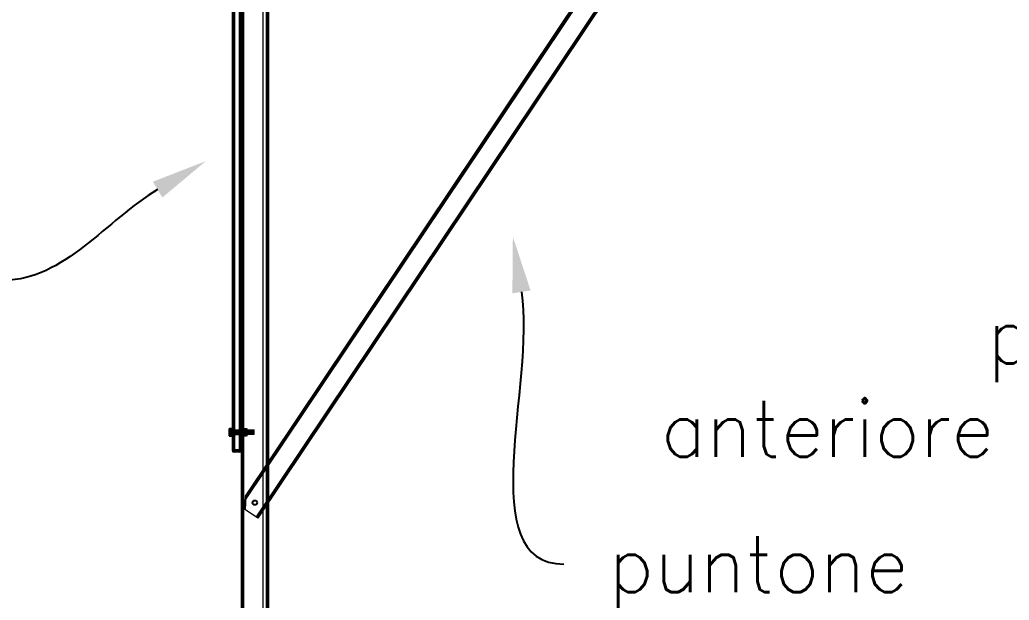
# Model space of a CAD drawing. Header units: millimetres. Extents: x -116399 to 112199, y -90759 to -31335.
# Drawn here: x -33124 to -30915, y -42318 to -41022 of the extents above; entities that cross this region are included whole.
import ezdxf
from ezdxf import colors
from ezdxf.entities.mleader import LeaderData, LeaderLine
from ezdxf.math import Vec2, Vec3

# ---------------------------------------------------------------- set-up
doc = ezdxf.new("R2010")
doc.units = ezdxf.units.MM
doc.linetypes.add('HIDDEN', pattern=[1.905, 1.27, -0.635])
doc.styles.add('Annotative', font='simplex.shx', dxfattribs={"height": 2.5})

# ---------------------------------------------------------------- blocks, each defined once
blk = doc.blocks.new('A$Cc9c01827')
at = {"lineweight": 25}
for p, q in [((-44.6, 23.2), (-1168.5, -1654.8)), ((-41.1, 21.4), (-1168.9, -1662.5)), ((-3.6, 1.9), (-1144.1, -1701)), ((0, 0), (-1140.8, -1703.2)), ((-1168.5, -1654.8), (-1169.8, -1683.8))]:
    blk.add_line(p, q, dxfattribs=at)
for p, q in [((0, 0), (-44.6, 23.2)), ((-40.2, -6.2), (-37.4, -2)), ((-31.9, -11.7), (-29.1, -7.6))]:
    blk.add_line(p, q)
at = {"lineweight": 18}
for p, q in [((-41.1, 21.4), (-1168.9, -1662.5)), ((-41.1, 21.4), (-1168.9, -1662.5)), ((-41.1, 21.4), (-1168.9, -1662.5)), ((-42, 21.8), (-1168.8, -1660.6)), ((-3.6, 1.9), (-1144.1, -1701)), ((-3.6, 1.9), (-1144.1, -1701)), ((-3.6, 1.9), (-1144.1, -1701)), ((-2.7, 1.4), (-1143.3, -1701.6)), ((-1118.7, -1663.1), (-1144.1, -1701)), ((-1144.1, -1701), (-1169.8, -1683.8)), ((-1140.8, -1703.2), (-1144.1, -1701))]:
    blk.add_line(p, q, dxfattribs=at)
blk.add_circle((-33.2, -4.7), 5)
at = {"linetype": 'Continuous', "lineweight": 25}
for centre in [(-1147.7, -1668.6), (-1147.6, -1668.5)]:
    blk.add_circle(centre, 5, dxfattribs=at)
at = {"lineweight": 25}
blk.add_circle((-1147.7, -1668.6), 5, dxfattribs=at)
for centre, start, end in [((-33.3, -4.8), 326.1865, 146.1865), ((-36.1, -8.9), 146.1865, 326.1865)]:
    blk.add_arc(centre, 5, start, end)

msp = doc.modelspace()

# ---------------------------------------------------------------- linework, layer by layer
at = {"color": 7, "linetype": 'HIDDEN', "lineweight": 18}
for p, q in [((-32627.065, -39984.923), (-32627.065, -43399.923)), ((-32625.565, -39984.923), (-32625.565, -43399.923)), ((-32625.565, -39984.923), (-32625.565, -43399.923)), ((-32625.565, -39984.923), (-32625.565, -43399.923)), ((-32581.565, -39984.923), (-32581.565, -43399.923)), ((-32573.565, -39984.923), (-32573.565, -43399.923)), ((-32573.565, -39984.923), (-32573.565, -43399.923)), ((-32573.565, -39984.923), (-32573.565, -43399.923)), ((-32573.565, -39984.923), (-32573.565, -43399.923)), ((-32573.565, -39984.923), (-32573.565, -43399.923)), ((-32573.565, -39984.923), (-32573.565, -43399.923)), ((-32573.565, -39984.923), (-32573.565, -43399.923)), ((-32572.065, -39984.923), (-32572.065, -43399.923)), ((-32645.565, -40093.993), (-32645.565, -41945.497)), ((-32645.565, -40094.008), (-32645.565, -41942.81)), ((-32645.565, -40096.456), (-32645.565, -41945.259)), ((-32633.565, -40093.993), (-32633.565, -41945.497)), ((-32633.565, -40094.008), (-32633.565, -41942.81)), ((-32633.565, -40096.456), (-32633.565, -41945.259)), ((-32646.565, -40131.511), (-32646.565, -41983.015)), ((-32645.565, -40132.327), (-32645.565, -41983.831)), ((-32645.565, -40132.327), (-32645.565, -41947.944)), ((-32645.565, -40132.37), (-32645.565, -41981.173)), ((-32645.565, -40134.818), (-32645.565, -41983.621)), ((-32633.565, -40132.327), (-32633.565, -41983.831)), ((-32633.565, -40132.327), (-32633.565, -41947.944)), ((-32633.565, -40132.37), (-32633.565, -41981.173)), ((-32633.565, -40134.818), (-32633.565, -41983.621)), ((-32632.565, -40131.511), (-32632.565, -41983.015)), ((-32629.565, -41930.923), (-32627.065, -41930.923)), ((-32655.965, -41934.765), (-32656.465, -41934.762)), ((-32656.465, -41937.441), (-32655.965, -41934.952)), ((-32655.965, -41937.405), (-32656.465, -41937.402)), ((-32656.465, -41940.08), (-32655.965, -41937.592)), ((-32656.465, -41938.581), (-32655.965, -41941.067)), ((-32655.965, -41941.082), (-32656.465, -41938.594)), ((-32655.965, -41943.722), (-32656.465, -41941.234)), ((-32655.965, -41941.44), (-32656.465, -41943.929)), ((-32656.465, -41943.941), (-32655.965, -41941.456)), ((-32656.465, -41946.581), (-32655.965, -41944.096)), ((-32656.465, -41945.082), (-32655.965, -41947.57)), ((-32655.965, -41947.578), (-32656.465, -41945.093)), ((-32655.965, -41950.218), (-32656.465, -41947.733)), ((-32655.965, -41947.758), (-32656.465, -41947.761)), ((-32656.465, -41947.762), (-32655.965, -41947.765)), ((-32655.965, -41934.765), (-32651.165, -41934.765)), ((-32651.165, -41934.952), (-32655.965, -41934.952)), ((-32655.965, -41937.405), (-32651.165, -41937.405)), ((-32651.165, -41937.592), (-32655.965, -41937.592)), ((-32655.965, -41941.44), (-32655.965, -41941.067)), ((-32651.165, -41941.067), (-32655.965, -41941.067)), ((-32655.965, -41941.082), (-32651.165, -41941.082)), ((-32655.965, -41941.44), (-32651.165, -41941.44)), ((-32651.165, -41941.456), (-32655.965, -41941.456)), ((-32655.965, -41943.722), (-32651.165, -41943.722)), ((-32651.165, -41944.096), (-32655.965, -41944.096)), ((-32651.165, -41947.57), (-32655.965, -41947.57)), ((-32655.965, -41947.758), (-32655.965, -41947.57)), ((-32655.965, -41947.578), (-32651.165, -41947.578)), ((-32655.965, -41947.758), (-32651.165, -41947.758)), ((-32651.165, -41947.765), (-32655.965, -41947.765)), ((-32655.965, -41950.218), (-32651.165, -41950.218)), ((-32651.165, -41937.061), (-32649.565, -41937.061)), ((-32651.165, -41937.261), (-32614.365, -41937.261)), ((-32651.165, -41939.701), (-32649.565, -41939.701)), ((-32651.165, -41939.901), (-32614.365, -41939.901)), ((-32614.365, -41945.261), (-32651.165, -41945.261)), ((-32649.565, -41945.461), (-32651.165, -41945.461)), ((-32614.365, -41947.901), (-32651.165, -41947.901)), ((-32649.565, -41948.101), (-32651.165, -41948.101)), ((-32649.565, -41949.761), (-32651.165, -41949.761)), ((-32649.565, -41934.817), (-32646.565, -41934.817)), ((-32646.565, -41935.736), (-32649.565, -41935.736)), ((-32649.565, -41937.454), (-32646.565, -41937.454)), ((-32649.565, -41938.376), (-32646.565, -41938.376)), ((-32649.565, -41938.625), (-32646.565, -41938.625)), ((-32649.565, -41941.269), (-32646.565, -41941.269)), ((-32649.565, -41943.898), (-32646.565, -41943.898)), ((-32646.565, -41946.532), (-32649.565, -41946.532)), ((-32649.565, -41946.787), (-32646.565, -41946.787)), ((-32646.565, -41947.706), (-32649.565, -41947.706)), ((-32649.565, -41949.425), (-32646.565, -41949.425)), ((-32646.565, -41950.347), (-32649.565, -41950.347)), ((-32633.565, -41942.81), (-32645.565, -41942.81)), ((-32633.565, -41945.259), (-32645.565, -41945.259)), ((-32645.565, -41945.497), (-32633.565, -41945.497)), ((-32645.565, -41947.944), (-32633.565, -41947.944)), ((-32632.565, -41934.817), (-32629.565, -41934.817)), ((-32629.565, -41935.736), (-32632.565, -41935.736)), ((-32632.565, -41937.454), (-32629.565, -41937.454)), ((-32632.565, -41938.376), (-32629.565, -41938.376)), ((-32632.565, -41938.625), (-32629.565, -41938.625)), ((-32632.565, -41941.269), (-32629.565, -41941.269)), ((-32632.565, -41943.898), (-32629.565, -41943.898)), ((-32629.565, -41946.532), (-32632.565, -41946.532)), ((-32632.565, -41946.787), (-32629.565, -41946.787)), ((-32629.565, -41947.706), (-32632.565, -41947.706)), ((-32632.565, -41949.425), (-32629.565, -41949.425)), ((-32629.565, -41950.347), (-32632.565, -41950.347)), ((-32629.565, -41935.923), (-32627.065, -41935.923)), ((-32629.565, -41935.923), (-32627.065, -41935.923)), ((-32627.065, -41943.923), (-32629.565, -41943.923)), ((-32629.565, -41943.923), (-32627.065, -41943.923)), ((-32627.065, -41948.923), (-32629.565, -41948.923)), ((-32627.065, -41932.761), (-32625.465, -41932.761)), ((-32627.065, -41935.401), (-32625.465, -41935.401)), ((-32627.065, -41937.061), (-32625.465, -41937.061)), ((-32627.065, -41939.701), (-32625.465, -41939.701)), ((-32625.465, -41945.461), (-32627.065, -41945.461)), ((-32625.465, -41948.101), (-32627.065, -41948.101)), ((-32625.465, -41949.761), (-32627.065, -41949.761)), ((-32625.465, -41952.401), (-32627.065, -41952.401)), ((-32625.465, -41932.761), (-32625.465, -41935.401)), ((-32625.465, -41934.772), (-32625.459, -41934.761)), ((-32625.465, -41935.401), (-32625.465, -41952.401)), ((-32625.465, -41937.261), (-32616.565, -41937.261)), ((-32625.465, -41937.412), (-32625.459, -41937.401)), ((-32625.465, -41939.901), (-32616.565, -41939.901)), ((-32616.565, -41945.261), (-32625.465, -41945.261)), ((-32625.459, -41947.761), (-32625.465, -41947.75)), ((-32616.565, -41947.901), (-32625.465, -41947.901)), ((-32625.459, -41950.401), (-32625.465, -41950.39)), ((-32624.946, -41934.964), (-32624.946, -41934.758)), ((-32619.485, -41934.758), (-32624.946, -41934.758)), ((-32624.946, -41934.765), (-32624.946, -41934.972)), ((-32624.946, -41934.765), (-32619.485, -41934.765)), ((-32624.946, -41934.964), (-32619.485, -41934.964)), ((-32619.485, -41934.972), (-32624.946, -41934.972)), ((-32624.946, -41937.604), (-32624.946, -41937.397)), ((-32619.485, -41937.397), (-32624.946, -41937.397)), ((-32624.946, -41937.405), (-32624.946, -41937.612)), ((-32624.946, -41937.405), (-32619.485, -41937.405)), ((-32624.946, -41937.604), (-32619.485, -41937.604)), ((-32619.485, -41937.612), (-32624.946, -41937.612)), ((-32624.946, -41941.46), (-32624.946, -41941.047)), ((-32619.485, -41941.047), (-32624.946, -41941.047)), ((-32624.946, -41941.062), (-32619.485, -41941.062)), ((-32624.946, -41941.46), (-32619.485, -41941.46)), ((-32619.485, -41941.476), (-32624.946, -41941.476)), ((-32624.946, -41944.1), (-32624.946, -41943.686)), ((-32619.485, -41943.686), (-32624.946, -41943.686)), ((-32624.946, -41943.702), (-32619.485, -41943.702)), ((-32624.946, -41944.1), (-32619.485, -41944.1)), ((-32619.485, -41944.115), (-32624.946, -41944.115)), ((-32624.946, -41947.758), (-32624.946, -41947.551)), ((-32619.485, -41947.551), (-32624.946, -41947.551)), ((-32624.946, -41947.559), (-32624.946, -41947.765)), ((-32624.946, -41947.559), (-32619.485, -41947.559)), ((-32624.946, -41947.758), (-32619.485, -41947.758)), ((-32619.485, -41947.765), (-32624.946, -41947.765)), ((-32624.946, -41950.397), (-32624.946, -41950.19)), ((-32619.485, -41950.19), (-32624.946, -41950.19)), ((-32624.946, -41950.198), (-32624.946, -41950.405)), ((-32624.946, -41950.198), (-32619.485, -41950.198)), ((-32624.946, -41950.397), (-32619.485, -41950.397)), ((-32619.485, -41950.405), (-32624.946, -41950.405)), ((-32619.485, -41934.964), (-32619.485, -41934.758)), ((-32619.485, -41937.604), (-32619.485, -41937.397)), ((-32619.485, -41941.46), (-32619.485, -41941.047)), ((-32619.485, -41944.1), (-32619.485, -41943.686)), ((-32619.485, -41947.758), (-32619.485, -41947.551)), ((-32619.485, -41947.765), (-32619.332, -41947.764)), ((-32619.485, -41950.397), (-32619.485, -41950.19)), ((-32619.485, -41950.405), (-32619.332, -41950.403)), ((-32618.971, -41934.761), (-32618.965, -41934.772)), ((-32618.971, -41937.401), (-32618.965, -41937.412)), ((-32618.965, -41947.75), (-32618.971, -41947.761)), ((-32618.965, -41950.39), (-32618.971, -41950.401)), ((-32618.965, -41937.412), (-32618.965, -41934.772)), ((-32618.965, -41934.772), (-32616.965, -41934.772)), ((-32618.965, -41950.39), (-32618.965, -41937.412)), ((-32618.965, -41937.412), (-32616.965, -41937.412)), ((-32616.965, -41947.75), (-32618.965, -41947.75)), ((-32616.965, -41950.39), (-32618.965, -41950.39)), ((-32616.965, -41947.75), (-32616.965, -41934.772)), ((-32616.965, -41950.39), (-32616.965, -41937.412)), ((-32616.565, -41937.261), (-32616.465, -41937.161)), ((-32616.565, -41939.901), (-32616.565, -41937.261)), ((-32616.565, -41939.901), (-32616.465, -41939.801)), ((-32616.565, -41947.901), (-32616.565, -41939.901)), ((-32616.465, -41945.361), (-32616.565, -41945.261)), ((-32616.465, -41948.001), (-32616.565, -41947.901)), ((-32616.465, -41937.912), (-32616.465, -41935.272)), ((-32616.465, -41949.89), (-32616.465, -41937.912)), ((-32614.365, -41939.901), (-32614.365, -41937.261)), ((-32614.365, -41937.461), (-32614.165, -41937.461)), ((-32614.365, -41947.901), (-32614.365, -41939.901)), ((-32614.365, -41940.101), (-32614.165, -41940.101)), ((-32614.165, -41945.061), (-32614.365, -41945.061)), ((-32614.165, -41947.701), (-32614.365, -41947.701)), ((-32614.165, -41939.901), (-32614.165, -41937.261)), ((-32614.165, -41937.261), (-32613.365, -41937.261)), ((-32614.165, -41947.901), (-32614.165, -41939.901)), ((-32614.165, -41939.901), (-32613.365, -41939.901)), ((-32613.365, -41945.261), (-32614.165, -41945.261)), ((-32613.365, -41947.901), (-32614.165, -41947.901)), ((-32613.365, -41939.901), (-32613.365, -41937.261)), ((-32613.365, -41937.461), (-32613.165, -41937.461)), ((-32613.365, -41947.901), (-32613.365, -41939.901)), ((-32613.365, -41940.101), (-32613.165, -41940.101)), ((-32613.165, -41945.061), (-32613.365, -41945.061)), ((-32613.165, -41947.701), (-32613.365, -41947.701)), ((-32613.165, -41939.901), (-32613.165, -41937.261)), ((-32613.165, -41937.261), (-32612.365, -41937.261)), ((-32613.165, -41947.901), (-32613.165, -41939.901)), ((-32613.165, -41939.901), (-32612.365, -41939.901)), ((-32612.365, -41945.261), (-32613.165, -41945.261)), ((-32612.365, -41947.901), (-32613.165, -41947.901)), ((-32612.365, -41939.901), (-32612.365, -41937.261)), ((-32612.365, -41937.461), (-32612.165, -41937.461)), ((-32612.365, -41947.901), (-32612.365, -41939.901)), ((-32612.365, -41940.101), (-32612.165, -41940.101)), ((-32612.165, -41945.061), (-32612.365, -41945.061)), ((-32612.165, -41947.701), (-32612.365, -41947.701)), ((-32612.165, -41939.901), (-32612.165, -41937.261)), ((-32612.165, -41937.261), (-32611.365, -41937.261)), ((-32612.165, -41947.901), (-32612.165, -41939.901)), ((-32612.165, -41939.901), (-32611.365, -41939.901)), ((-32611.365, -41945.261), (-32612.165, -41945.261)), ((-32611.365, -41947.901), (-32612.165, -41947.901)), ((-32611.365, -41939.901), (-32611.365, -41937.261)), ((-32611.365, -41937.461), (-32611.165, -41937.461)), ((-32611.365, -41947.901), (-32611.365, -41939.901)), ((-32611.365, -41940.101), (-32611.165, -41940.101)), ((-32611.165, -41945.061), (-32611.365, -41945.061)), ((-32611.165, -41947.701), (-32611.365, -41947.701)), ((-32611.165, -41939.901), (-32611.165, -41937.261)), ((-32611.165, -41937.261), (-32610.365, -41937.261)), ((-32611.165, -41947.901), (-32611.165, -41939.901)), ((-32611.165, -41939.901), (-32610.365, -41939.901)), ((-32610.365, -41945.261), (-32611.165, -41945.261)), ((-32610.365, -41947.901), (-32611.165, -41947.901)), ((-32610.365, -41939.901), (-32610.365, -41937.261)), ((-32610.365, -41937.461), (-32610.165, -41937.461)), ((-32610.365, -41947.901), (-32610.365, -41939.901)), ((-32610.365, -41940.101), (-32610.165, -41940.101)), ((-32610.165, -41945.061), (-32610.365, -41945.061)), ((-32610.165, -41947.701), (-32610.365, -41947.701)), ((-32610.165, -41939.901), (-32610.165, -41937.261)), ((-32610.165, -41937.261), (-32609.365, -41937.261)), ((-32610.165, -41947.901), (-32610.165, -41939.901)), ((-32610.165, -41939.901), (-32609.365, -41939.901)), ((-32609.365, -41945.261), (-32610.165, -41945.261)), ((-32609.365, -41947.901), (-32610.165, -41947.901)), ((-32609.365, -41939.901), (-32609.365, -41937.261)), ((-32609.365, -41937.461), (-32609.165, -41937.461)), ((-32609.365, -41947.901), (-32609.365, -41939.901)), ((-32609.365, -41940.101), (-32609.165, -41940.101)), ((-32609.165, -41945.061), (-32609.365, -41945.061)), ((-32609.165, -41947.701), (-32609.365, -41947.701)), ((-32609.165, -41939.901), (-32609.165, -41937.261)), ((-32609.165, -41937.261), (-32608.365, -41937.261)), ((-32609.165, -41947.901), (-32609.165, -41939.901)), ((-32609.165, -41939.901), (-32608.365, -41939.901)), ((-32608.365, -41945.261), (-32609.165, -41945.261)), ((-32608.365, -41947.901), (-32609.165, -41947.901)), ((-32608.365, -41939.901), (-32608.365, -41937.261)), ((-32608.365, -41937.461), (-32608.165, -41937.461)), ((-32608.365, -41947.901), (-32608.365, -41939.901)), ((-32608.365, -41940.101), (-32608.165, -41940.101)), ((-32608.165, -41945.061), (-32608.365, -41945.061)), ((-32608.165, -41947.701), (-32608.365, -41947.701)), ((-32608.165, -41939.901), (-32608.165, -41937.261)), ((-32608.165, -41937.261), (-32607.365, -41937.261)), ((-32608.165, -41947.901), (-32608.165, -41939.901)), ((-32608.165, -41939.901), (-32607.365, -41939.901)), ((-32607.365, -41945.261), (-32608.165, -41945.261)), ((-32607.365, -41947.901), (-32608.165, -41947.901)), ((-32607.365, -41939.901), (-32607.365, -41937.261)), ((-32607.365, -41937.461), (-32607.165, -41937.461)), ((-32607.365, -41947.901), (-32607.365, -41939.901)), ((-32607.365, -41940.101), (-32607.165, -41940.101)), ((-32607.165, -41945.061), (-32607.365, -41945.061)), ((-32607.165, -41947.701), (-32607.365, -41947.701)), ((-32607.165, -41939.901), (-32607.165, -41937.261)), ((-32607.165, -41937.261), (-32606.365, -41937.261)), ((-32607.165, -41947.901), (-32607.165, -41939.901)), ((-32607.165, -41939.901), (-32606.365, -41939.901)), ((-32606.365, -41945.261), (-32607.165, -41945.261)), ((-32606.365, -41947.901), (-32607.165, -41947.901)), ((-32606.365, -41939.901), (-32606.365, -41937.261)), ((-32606.365, -41937.461), (-32606.165, -41937.461)), ((-32606.365, -41947.901), (-32606.365, -41939.901)), ((-32606.365, -41940.101), (-32606.165, -41940.101)), ((-32606.165, -41945.061), (-32606.365, -41945.061)), ((-32606.165, -41947.701), (-32606.365, -41947.701)), ((-32606.165, -41939.901), (-32606.165, -41937.261)), ((-32606.165, -41937.261), (-32605.365, -41937.261)), ((-32606.165, -41947.901), (-32606.165, -41939.901)), ((-32606.165, -41939.901), (-32605.365, -41939.901)), ((-32605.365, -41945.261), (-32606.165, -41945.261)), ((-32605.365, -41947.901), (-32606.165, -41947.901)), ((-32605.365, -41939.901), (-32605.365, -41937.261)), ((-32605.365, -41937.461), (-32605.165, -41937.461)), ((-32605.365, -41947.901), (-32605.365, -41939.901)), ((-32605.365, -41940.101), (-32605.165, -41940.101)), ((-32605.165, -41945.061), (-32605.365, -41945.061)), ((-32605.165, -41947.701), (-32605.365, -41947.701)), ((-32605.165, -41939.901), (-32605.165, -41937.261)), ((-32605.165, -41937.261), (-32604.365, -41937.261)), ((-32605.165, -41947.901), (-32605.165, -41939.901)), ((-32605.165, -41939.901), (-32604.365, -41939.901)), ((-32604.365, -41945.261), (-32605.165, -41945.261)), ((-32604.365, -41947.901), (-32605.165, -41947.901)), ((-32604.365, -41939.901), (-32604.365, -41937.261)), ((-32604.365, -41937.461), (-32604.165, -41937.461)), ((-32604.365, -41947.901), (-32604.365, -41939.901)), ((-32604.365, -41940.101), (-32604.165, -41940.101)), ((-32604.165, -41945.061), (-32604.365, -41945.061)), ((-32604.165, -41947.701), (-32604.365, -41947.701)), ((-32604.165, -41939.901), (-32604.165, -41937.261)), ((-32604.165, -41937.261), (-32603.365, -41937.261)), ((-32604.165, -41947.901), (-32604.165, -41939.901)), ((-32604.165, -41939.901), (-32603.365, -41939.901)), ((-32603.365, -41945.261), (-32604.165, -41945.261)), ((-32603.365, -41947.901), (-32604.165, -41947.901)), ((-32603.365, -41939.901), (-32603.365, -41937.261)), ((-32603.365, -41937.461), (-32603.165, -41937.461)), ((-32603.365, -41947.901), (-32603.365, -41939.901)), ((-32603.365, -41940.101), (-32603.165, -41940.101)), ((-32603.165, -41945.061), (-32603.365, -41945.061)), ((-32603.165, -41947.701), (-32603.365, -41947.701)), ((-32603.165, -41939.901), (-32603.165, -41937.261)), ((-32603.165, -41937.261), (-32602.365, -41937.261)), ((-32603.165, -41947.901), (-32603.165, -41939.901)), ((-32603.165, -41939.901), (-32602.365, -41939.901)), ((-32602.365, -41945.261), (-32603.165, -41945.261)), ((-32602.365, -41947.901), (-32603.165, -41947.901)), ((-32602.365, -41939.901), (-32602.365, -41937.261)), ((-32602.365, -41937.461), (-32602.165, -41937.461)), ((-32602.365, -41947.901), (-32602.365, -41939.901)), ((-32602.365, -41940.101), (-32602.165, -41940.101)), ((-32602.165, -41945.061), (-32602.365, -41945.061)), ((-32602.165, -41947.701), (-32602.365, -41947.701)), ((-32602.165, -41939.901), (-32602.165, -41937.261)), ((-32602.165, -41937.261), (-32601.365, -41937.261)), ((-32602.165, -41947.901), (-32602.165, -41939.901)), ((-32602.165, -41939.901), (-32601.365, -41939.901)), ((-32601.365, -41945.261), (-32602.165, -41945.261)), ((-32601.365, -41947.901), (-32602.165, -41947.901)), ((-32601.365, -41939.901), (-32601.365, -41937.261)), ((-32601.365, -41937.461), (-32601.165, -41937.461)), ((-32601.365, -41947.901), (-32601.365, -41939.901)), ((-32601.365, -41940.101), (-32601.165, -41940.101)), ((-32601.165, -41945.061), (-32601.365, -41945.061)), ((-32601.165, -41947.701), (-32601.365, -41947.701)), ((-32601.165, -41940.101), (-32601.165, -41937.461)), ((-32601.165, -41947.701), (-32601.165, -41940.101)), ((-32645.565, -41981.173), (-32633.565, -41981.173)), ((-32645.565, -41983.621), (-32633.565, -41983.621)), ((-32633.565, -41983.831), (-32645.565, -41983.831))]:
    msp.add_line(p, q, dxfattribs=at)
at = {"color": 7, "linetype": 'Continuous', "lineweight": 25}
for p, q in [((-32625.565, -39984.923), (-32625.565, -43399.923)), ((-32573.565, -39984.923), (-32573.565, -43399.923)), ((-32569.565, -39984.923), (-32569.565, -43399.923)), ((-32649.565, -40131.511), (-32649.565, -41983.015)), ((-32645.565, -40134.773), (-32645.565, -41986.278)), ((-32633.565, -40134.773), (-32633.565, -41986.278)), ((-32629.565, -40142.226), (-32629.565, -43399.923)), ((-32656.465, -41934.761), (-32655.965, -41934.758)), ((-32656.465, -41934.761), (-32656.465, -41937.429)), ((-32655.965, -41934.944), (-32656.465, -41937.429)), ((-32656.465, -41937.4), (-32655.965, -41937.397)), ((-32656.465, -41937.4), (-32656.465, -41940.069)), ((-32655.965, -41937.584), (-32656.465, -41940.069)), ((-32656.465, -41940.069), (-32656.465, -41941.221)), ((-32656.465, -41941.221), (-32655.965, -41943.706)), ((-32656.465, -41941.221), (-32656.465, -41946.568)), ((-32655.965, -41944.08), (-32656.465, -41946.568)), ((-32656.465, -41946.568), (-32656.465, -41947.722)), ((-32656.465, -41947.722), (-32655.965, -41950.21)), ((-32656.465, -41947.722), (-32656.465, -41950.4)), ((-32655.965, -41950.397), (-32656.465, -41950.4)), ((-32656.465, -41950.4), (-32656.465, -41950.402)), ((-32656.465, -41950.402), (-32655.965, -41950.405)), ((-32655.965, -41934.944), (-32655.965, -41934.758)), ((-32651.165, -41934.758), (-32655.965, -41934.758)), ((-32655.965, -41934.944), (-32651.165, -41934.944)), ((-32655.965, -41937.584), (-32655.965, -41937.397)), ((-32651.165, -41937.397), (-32655.965, -41937.397)), ((-32655.965, -41937.584), (-32651.165, -41937.584)), ((-32655.965, -41944.08), (-32655.965, -41943.706)), ((-32651.165, -41943.706), (-32655.965, -41943.706)), ((-32655.965, -41944.08), (-32651.165, -41944.08)), ((-32651.165, -41950.21), (-32655.965, -41950.21)), ((-32655.965, -41950.397), (-32655.965, -41950.21)), ((-32655.965, -41950.397), (-32651.165, -41950.397)), ((-32651.165, -41950.405), (-32655.965, -41950.405)), ((-32651.165, -41932.761), (-32649.565, -41932.761)), ((-32651.165, -41932.761), (-32651.165, -41935.401)), ((-32651.165, -41935.401), (-32649.565, -41935.401)), ((-32651.165, -41935.401), (-32651.165, -41952.401)), ((-32649.565, -41952.401), (-32651.165, -41952.401)), ((-32633.565, -41986.278), (-32645.565, -41986.278))]:
    msp.add_line(p, q, dxfattribs=at)
at = {"color": 7, "linetype": 'HIDDEN', "lineweight": 18, "flags": 128}
for points in [[(-32624.946, -41934.765), (-32625.459, -41934.761), (-32624.946, -41934.758)], [(-32624.946, -41937.405), (-32625.459, -41937.401), (-32624.946, -41937.397)], [(-32624.946, -41947.758), (-32625.459, -41947.761), (-32624.946, -41947.765)], [(-32624.946, -41950.397), (-32625.459, -41950.401), (-32624.946, -41950.405)], [(-32619.485, -41934.758), (-32618.972, -41934.761), (-32619.485, -41934.765)], [(-32619.485, -41937.397), (-32618.972, -41937.401), (-32619.485, -41937.405)], [(-32618.982, -41947.761), (-32618.972, -41947.761), (-32619.485, -41947.758)], [(-32618.982, -41950.401), (-32618.972, -41950.401), (-32619.485, -41950.397)]]:
    msp.add_lwpolyline(points, dxfattribs=at)
at = {"color": 7, "linetype": 'Continuous', "lineweight": 25}
msp.add_circle((-32599.565, -42099.923), 5, dxfattribs=at)
at = {"color": 7, "linetype": 'HIDDEN', "lineweight": 18}
for centre, radius, start, end in [((-32645.899, -41946.484), 3.689, 84.808458, 173.635094), ((-32645.9, -41949.17), 3.688, 84.792094, 173.6103), ((-32645.649, -41946.178), 0.922, 84.808458, 173.635094), ((-32645.649, -41948.862), 0.922, 84.792094, 173.6103), ((-32633.231, -41946.484), 3.689, 6.364906, 95.191542), ((-32633.482, -41946.178), 0.922, 6.364906, 95.191542), ((-32633.23, -41949.17), 3.688, 6.3897, 95.207906), ((-32633.481, -41948.862), 0.922, 6.3897, 95.207906), ((-32616.097, -41938.005), 9.357, 161.031674, 198.968326), ((-32616.075, -41938.017), 9.379, 161.053989, 198.946011), ((-32616.097, -41940.645), 9.357, 161.031513, 198.968487), ((-32616.074, -41940.657), 9.379, 161.054149, 198.945851), ((-32616.075, -41944.505), 9.379, 161.053989, 198.946011), ((-32616.097, -41944.517), 9.357, 161.031674, 198.968326), ((-32616.074, -41947.145), 9.379, 161.054149, 198.945851), ((-32616.097, -41947.157), 9.357, 161.031513, 198.968487), ((-32628.334, -41938.005), 9.357, 341.031674, 18.968326), ((-32628.334, -41940.645), 9.357, 341.031513, 18.968487), ((-32628.356, -41944.505), 9.379, 341.053989, 18.946011), ((-32628.356, -41947.145), 9.379, 341.054149, 18.945851), ((-32616.965, -41935.272), 0.5, 0, 90), ((-32616.965, -41937.912), 0.5, 0, 90), ((-32616.965, -41947.25), 0.5, 270, 360), ((-32616.965, -41949.89), 0.5, 270, 360), ((-32645.899, -41979.947), 3.689, 186.364906, 275.191542), ((-32645.649, -41980.254), 0.922, 186.364906, 275.191542), ((-32645.649, -41982.913), 0.922, 186.3897, 275.207906), ((-32633.231, -41979.947), 3.689, 264.808458, 353.635094), ((-32633.482, -41980.254), 0.922, 264.808458, 353.635094), ((-32633.481, -41982.913), 0.922, 264.792094, 353.6103)]:
    msp.add_arc(centre, radius, start, end, dxfattribs=at)
at = {"color": 7, "linetype": 'Continuous', "lineweight": 25}
for centre, start, end in [((-32645.9, -41982.605), 186.3897, 275.207906), ((-32633.23, -41982.605), 264.792094, 353.6103)]:
    msp.add_arc(centre, 3.688, start, end, dxfattribs=at)

# ---------------------------------------------------------------- block references
at = {"color": 1}
msp.add_blockref('A$Cc9c01827', (-31451.898, -40431.359), dxfattribs=at)

# ---------------------------------------------------------------- leaders
ml = msp.add_multileader_mtext('Standard')
ml.set_content('controvento\\Ptav.n.7', color=256, style='Annotative')
ml.set_leader_properties(color=256)
ml.build(insert=Vec2(0, 0))
ml.multileader.update_dxf_attribs({"leader_type": 2, "text_top_attachment_type": 32, "text_bottom_attachment_type": 128, "arrow_head_size": 125, "scale": 50})
ctx = ml.context
ctx.base_point, ctx.scale, ctx.char_height, ctx.arrow_head_size, ctx.landing_gap_size, ctx.plane_origin = Vec3(-34442.326, -41603.544), 50, 125, 125, 100, Vec3(-32751.383, -41362.593)
ctx.text_align_type = 2
notes = []
notes.append((ctx, [(0, (1, 1, 0), (-32758.992, -41603.544), (-1, 0), 400, [(0, [(-32708.863, -41337.413)], 0, [])])]))
ctx.mtext.insert, ctx.mtext.alignment, ctx.mtext.flow_direction = Vec3(-33258.992, -41541.044), 3, 5
ml = msp.add_multileader_mtext('Standard')
ml.set_content('puntone\\Pposteriore\\Ptav.n.6', color=256, style='Annotative')
ml.set_leader_properties(color=256)
ml.build(insert=Vec2(0, 0))
ml.multileader.update_dxf_attribs({"leader_type": 2, "text_top_attachment_type": 32, "text_bottom_attachment_type": 128, "arrow_head_size": 125, "scale": 50})
ctx = ml.context
ctx.base_point, ctx.scale, ctx.char_height, ctx.arrow_head_size, ctx.landing_gap_size, ctx.plane_origin = Vec3(-31909.413, -42237.089), 50, 125, 125, 100, Vec3(-32023.294, -41505.96)
notes.append((ctx, [(0, (1, 1, 0), (-32309.413, -42237.089), (1, 0), 400, [(0, [(-32023.294, -41505.96)], 0, [])])]))
ctx.mtext.insert, ctx.mtext.flow_direction = Vec3(-31809.413, -42174.589), 5
ml = msp.add_multileader_mtext('Standard')
ml.set_content('puntone\\Panteriore tav.n.5', color=256, style='Annotative')
ml.set_leader_properties(color=256)
ml.build(insert=Vec2(0, 0))
ml.multileader.update_dxf_attribs({"leader_type": 2, "text_top_attachment_type": 32, "text_bottom_attachment_type": 128, "arrow_head_size": 125, "scale": 50})
ctx = ml.context
ctx.base_point, ctx.scale, ctx.char_height, ctx.arrow_head_size, ctx.landing_gap_size, ctx.plane_origin = Vec3(-31954.305, -41726.469), 50, 125, 125, 100, Vec3(-29961.271, -41506.363)
ctx.text_align_type = 2
notes.append((ctx, [(0, (1, 1, 0), (-29794.781, -41726.469), (-1, 0), 400, [(0, [(-29961.271, -41506.363)], 0, [])])]))
ctx.mtext.insert, ctx.mtext.alignment, ctx.mtext.flow_direction = Vec3(-30294.781, -41663.969), 3, 5
for ctx, leaders in notes:
    for number, flags, end, landing, length, lines in leaders:
        leader = LeaderData()
        leader.index, (leader.has_last_leader_line, leader.has_dogleg_vector, leader.attachment_direction) = number, flags
        leader.last_leader_point, leader.dogleg_vector, leader.dogleg_length = Vec3(end), Vec3(landing), length
        for number, points, colour, breaks in lines:
            line = LeaderLine()
            line.index, line.vertices, line.color, line.breaks = number, Vec3.list(points), colors.encode_raw_color(colour), breaks
            leader.lines.append(line)
        ctx.leaders.append(leader)

doc.saveas('drawing.dxf')
